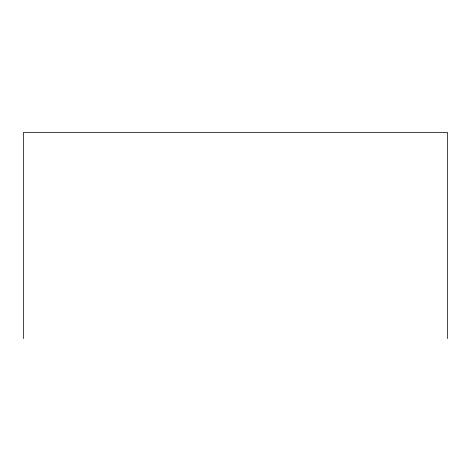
<?xml version="1.0" encoding="UTF-8"?>
<svg xmlns="http://www.w3.org/2000/svg" width="471" height="471" viewBox="0 0 471 471"><rect width="100%" height="100%" fill="white"/><g stroke="black" fill="none" stroke-linecap="round" stroke-linejoin="round"><path stroke-width="0.71" d="M447.45 338.602L447.45 132.398L23.55 132.398L23.55 338.602"/></g></svg>
